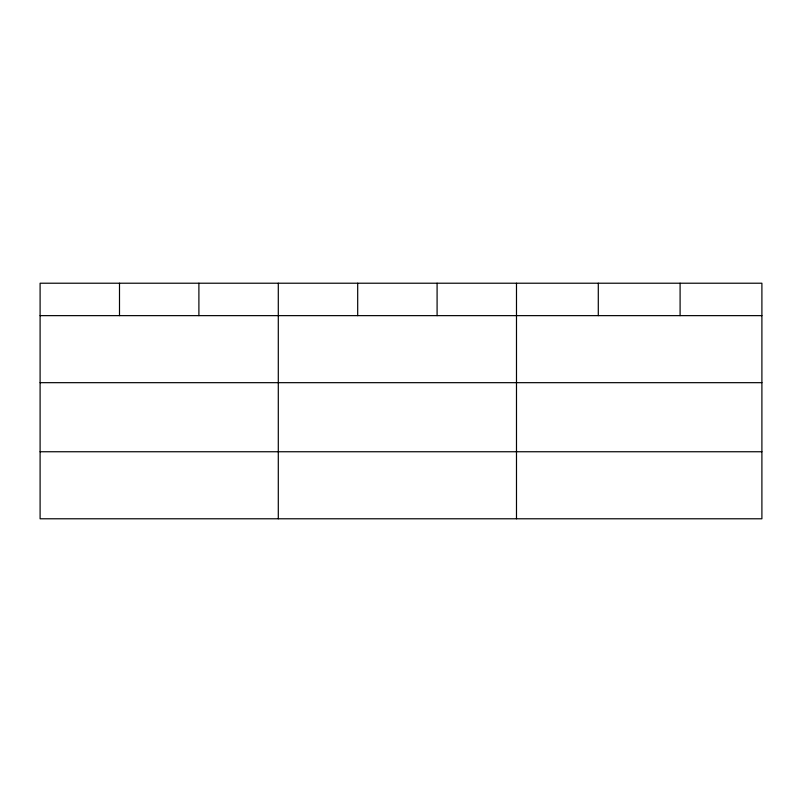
<?xml version="1.0" encoding="UTF-8"?>
<svg xmlns="http://www.w3.org/2000/svg" width="802" height="802" viewBox="0 0 802 802"><rect width="100%" height="100%" fill="white"/><g stroke="black" fill="none" stroke-linecap="round" stroke-linejoin="round"><path stroke-width="1.2" d="M761.9 382.674L761.9 283.216L40.1 283.216L40.1 518.784L761.9 518.784L761.9 382.674L40.1 382.674M40.1 315.637L761.9 315.637M40.1 451.747L761.9 451.747M680.096 283.216L680.096 315.637M598.292 283.216L598.292 315.637M516.488 283.216L516.488 518.784M437.09 283.216L437.09 315.637M357.692 283.216L357.692 315.637M278.294 283.216L278.294 518.784M198.896 283.216L198.896 315.637M119.498 283.216L119.498 315.637"/></g></svg>
